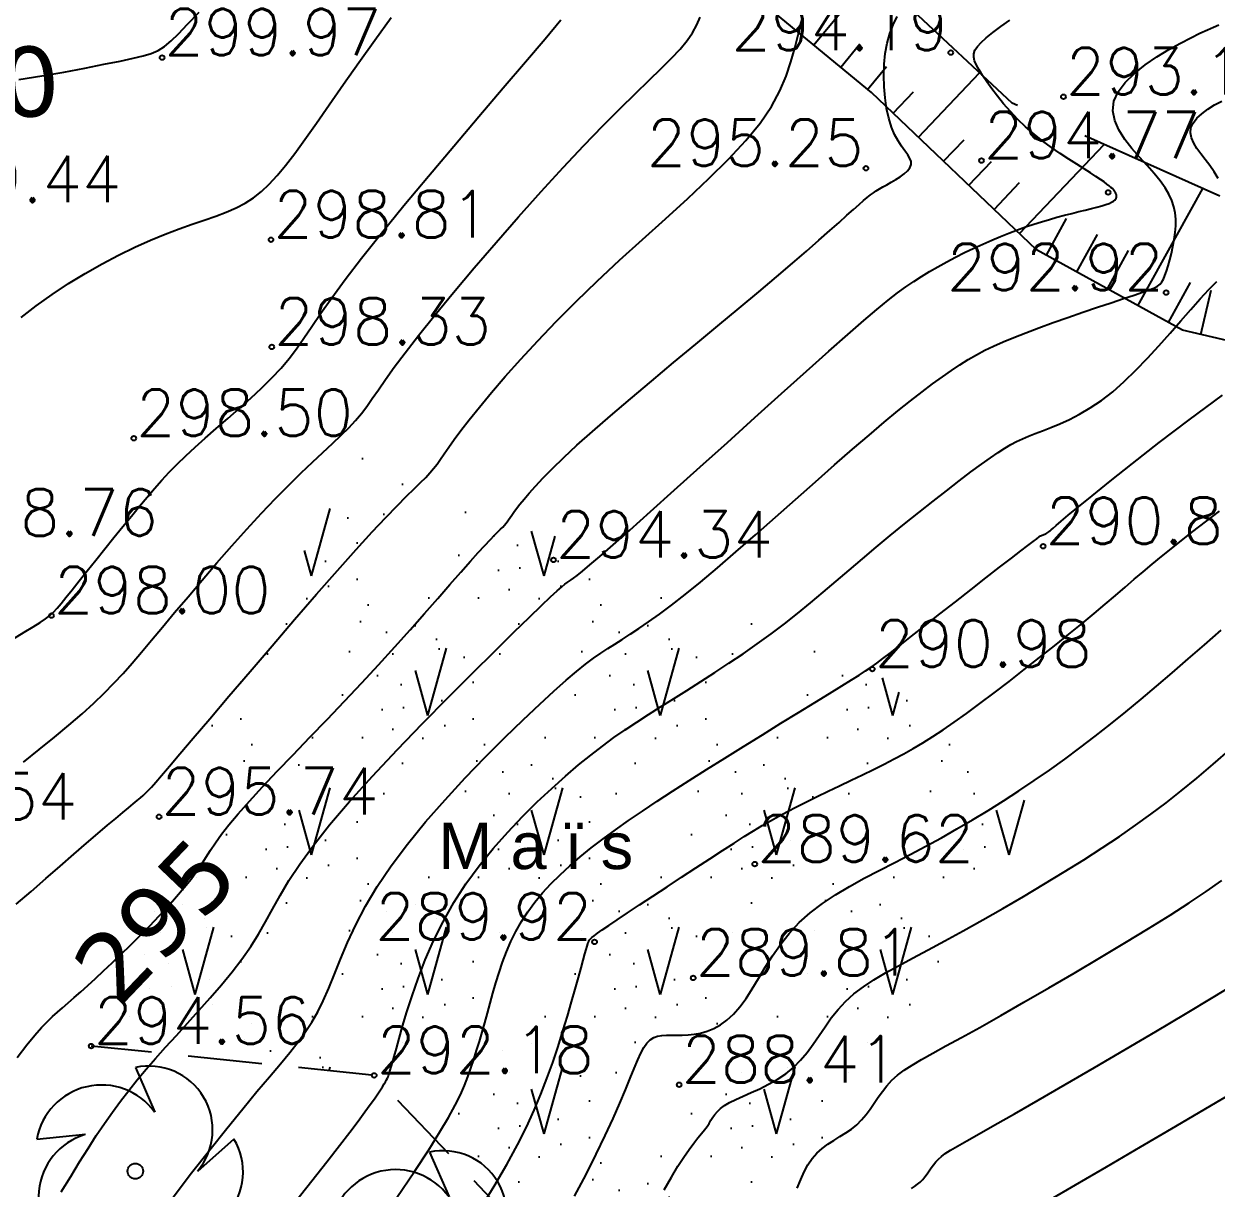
# Model space of a CAD drawing. Extents: x 524954 to 526204, y 9523489 to 9524010.
# Drawn here: x 526011.32 to 526036.96, y 9523771.84 to 9523796.88 of the extents above; entities that cross this region are included whole.
import ezdxf
from ezdxf.enums import TextEntityAlignment as Align

# ---------------------------------------------------------------- set-up
doc = ezdxf.new("R2010")
doc.units = 0
doc.header["$PDMODE"] = 33
doc.header["$PDSIZE"] = 0.1
doc.linetypes.add('CACHE2', pattern=[4.7625, 3.175, -1.5875])
for name, color, linetype in [('Bas_Talus', 40, 'CACHE2'), ('Cloture', 7, 'Continuous'), ('CN_01_00', 3, 'Continuous'), ('CN_02_00', 4, 'Continuous'), ('CN_05_00', 6, 'Continuous'), ('CN_10_00', 1, 'Continuous'), ('Cotation Courbes de niveau', 7, 'Continuous'), ('Haut_Talus', 30, 'Continuous'), ('Talus', 2, 'Continuous'), ('TopoAlt', 3, 'Continuous'), ('TOPOJIS', 7, 'Continuous'), ('Toponomie', 7, 'CACHE2'), ('Végétation_Plantation', 70, 'Continuous')]:
    doc.layers.add(name, color=color, linetype=linetype)
doc.styles.add('Simplex 1.0', font='Simplex.shx', dxfattribs={"width": 0.99, "height": 1})
doc.styles.get("Standard").update_dxf_attribs({"font": 'arial.ttf'})
doc.styles.add('Verdana 1.0', font='verdana.ttf', dxfattribs={"width": 0.99, "height": 1})
pattern_1 = [(74.475889, (0, 0), (-2.5000000005, 9.0000000033), [1.5, -7.84077085]), (74.475889, (2.5, 3), (-2.5000000005, 9.0000000033), [1.5, -7.84077085]), (74.475889, (5, 6), (-2.5000000005, 9.0000000033), [1.5, -7.84077085]), (105.524111, (0, 0), (-5.000000002, 3e-10), [1, -8.34077085]), (105.524111, (2.5, 3), (-5.000000002, 3e-10), [1, -8.34077085]), (105.524111, (5, 6), (-5.000000002, 3e-10), [1, -8.34077085]), (0, (0.302, 0.3226), (2.5, 3), [0, -5]), (0, (0.9787, 0.7146), (2.5, 3), [0, -5]), (0, (0.781, 1.2536), (2.5, 3), [0, -5]), (0, (1.5514, 1.327), (2.5, 3), [0, -5]), (0, (1.0932, 2.5275), (2.5, 3), [0, -5]), (0, (0.2456, 1.4363), (2.5, 3), [0, -5]), (0, (0.1874, 1.6456), (2.5, 3), [0, -5]), (0, (0.021, 2.5275), (2.5, 3), [0, -5]), (0, (-0.5205, 0.1756), (2.5, 3), [0, -5]), (0, (-0.5725, 0.6656), (2.5, 3), [0, -5]), (0, (-0.9786, 0.1266), (2.5, 3), [0, -5]), (0, (-1.0827, 0.8616), (2.5, 3), [0, -5]), (0, (-0.7495, 1.327), (2.5, 3), [0, -5]), (0, (-0.885, 1.7925), (2.5, 3), [0, -5]), (0, (-1.2805, 2.3805), (2.5, 3), [0, -5]), (0, (-0.2706, 1.939), (2.5, 3), [0, -5]), (0, (-1.6866, 1.376), (2.5, 3), [0, -5]), (0, (-1.8323, 0.445), (2.5, 3), [0, -5]), (0, (-0.749, -0.2898), (2.5, 3), [0, -5]), (0, (-0.104, -0.4858), (2.5, 3), [0, -5]), (0, (-0.5413, -1.0247), (2.5, 3), [0, -5]), (0, (1.0516, -0.9757), (2.5, 3), [0, -5]), (0, (0.3644, -0.2163), (2.5, 3), [0, -5]), (0, (0.9787, -0.0693), (2.5, 3), [0, -5])]

# ---------------------------------------------------------------- blocks, each defined once
blk = doc.blocks.new('TCPOINT M')
at = {"color": 0}
blk.add_point((0, 0), dxfattribs=at)
at = {"layer": 'TopoAlt', "style": 'Simplex 1.0', "width": 0.99}
blk.add_attdef('ALT', (0.15, 0.15), '', height=1, dxfattribs=at)
blk = doc.blocks.new('v008')
at = {"color": 0}
for p, q in [((0, 2.2275), (0.422213, 1.268663)), ((-2.119163, 0.6885), (-1.075275, 0.7938)), ((2.11815, 0.6885), (1.3365, -0.010125)), ((-1.309163, -1.801237), (-1.087425, -0.776588)), ((1.309163, -1.801237), (0.402975, -1.273725))]:
    blk.add_line(p, q, dxfattribs=at)
blk.add_circle((0, 0), 0.166707, dxfattribs=at)
for centre, radius, start, end in [((0.291208, 0.888028), 1.371169, 319.655987, 102.271527), ((-0.728657, 0.440079), 1.412109, 36.068247, 169.859267), ((-0.681942, -0.553145), 1.397421, 106.613265, 243.314249), ((0.955834, -0.021464), 1.362186, 246.505076, 31.422438), ((0.339303, -0.763127), 1.420953, 180.89034, 313.037174)]:
    blk.add_arc(centre, radius, start, end, dxfattribs=at)

msp = doc.modelspace()

# ---------------------------------------------------------------- hatches: boundary and pattern name
at = {"layer": 'Cloture'}
h = msp.add_hatch(dxfattribs=at)
h.set_pattern_fill('BROUSS', color=256, style=0)
h.set_pattern_definition(pattern_1)
h.paths.add_polyline_path([(526012.692, 9523774.821), (526015.37, 9523774.821), (526015.37, 9523775.571), (526012.692, 9523775.571)], flags=9)
at = {"layer": 'Végétation_Plantation'}
h = msp.add_hatch(dxfattribs=at)
h.set_pattern_fill('BROUSS', color=256, style=0)
h.set_pattern_definition(pattern_1)
h.paths.add_polyline_path([(526025.333, 9523773.99), (526027.823, 9523773.99), (526027.823, 9523774.74), (526025.333, 9523774.74)], flags=24)
h.paths.add_polyline_path([(526025.637, 9523776.286), (526028.126, 9523776.286), (526028.126, 9523777.036), (526025.637, 9523777.036)], flags=24)
h.paths.add_polyline_path([(526023.514, 9523777.062), (526026.216, 9523777.062), (526026.216, 9523777.812), (526023.514, 9523777.812)], flags=24)
h.paths.add_polyline_path([(526026.959, 9523778.734), (526029.66, 9523778.734), (526029.66, 9523779.484), (526026.959, 9523779.484)], flags=24)
h.paths.add_polyline_path([(526022.631, 9523785.275), (526025.356, 9523785.275), (526025.356, 9523786.025), (526022.631, 9523786.025)], flags=24)
h.paths.add_polyline_path([(526025.368, 9523767.392), (526033.129, 9523779.931), (526029.562, 9523783.002), (526018.493, 9523787.642), (526014.223, 9523779.826), (526012.767, 9523774.896), (526018.852, 9523774.267)])
h.paths.add_polyline_path([(526018.624, 9523781.188), (526025.425, 9523781.188), (526025.425, 9523778.904), (526018.624, 9523778.904)], flags=24)

# ---------------------------------------------------------------- linework, layer by layer
at = {"layer": 'Bas_Talus', "flags": 128}
msp.add_lwpolyline([(526058.834, 9523750.859), (526054.874, 9523761.678), (526052.719, 9523767.792), (526050.448, 9523772.385), (526051.028, 9523778.338), (526050.271, 9523783.977), (526048.171, 9523789.181), (526042.349, 9523792.03), (526038.681, 9523792.437), (526032.568, 9523795.169), (526027.379, 9523800.009), (526021.266, 9523805.765), (526019.627, 9523807.764), (526012.873, 9523815.903)], dxfattribs=at)
at = {"layer": 'CN_01_00', "flags": 128}
for points, elevation in [([(526011.26, 9523790.559), (526011.584, 9523790.812), (526011.925, 9523791.056), (526012.278, 9523791.289), (526012.637, 9523791.509), (526012.997, 9523791.715), (526013.354, 9523791.904), (526013.703, 9523792.075), (526014.038, 9523792.225), (526014.354, 9523792.355), (526014.653, 9523792.467), (526014.933, 9523792.566), (526015.196, 9523792.656), (526015.442, 9523792.743), (526015.67, 9523792.829), (526015.882, 9523792.921), (526016.077, 9523793.022), (526016.257, 9523793.137), (526016.428, 9523793.27), (526016.595, 9523793.428), (526016.766, 9523793.613), (526016.946, 9523793.832), (526017.142, 9523794.09), (526017.359, 9523794.39), (526017.606, 9523794.738), (526017.885, 9523795.137), (526018.192, 9523795.575), (526018.521, 9523796.042), (526018.864, 9523796.524), (526019.216, 9523797.01)], 299), ([(526011.311, 9523781.002), (526011.647, 9523781.27), (526011.973, 9523781.536), (526012.283, 9523781.795), (526012.567, 9523782.04), (526012.819, 9523782.269), (526013.044, 9523782.486), (526013.252, 9523782.697), (526013.449, 9523782.91), (526013.643, 9523783.13), (526013.844, 9523783.365), (526014.058, 9523783.621), (526014.295, 9523783.904), (526014.559, 9523784.219), (526014.847, 9523784.559), (526015.152, 9523784.916), (526015.469, 9523785.283), (526015.792, 9523785.65), (526016.113, 9523786.01), (526016.428, 9523786.353), (526016.73, 9523786.672), (526017.014, 9523786.96), (526017.278, 9523787.219), (526017.523, 9523787.451), (526017.748, 9523787.662), (526017.953, 9523787.853), (526018.139, 9523788.028), (526018.304, 9523788.192), (526018.449, 9523788.347), (526018.575, 9523788.497), (526018.692, 9523788.651), (526018.81, 9523788.819), (526018.94, 9523789.009), (526019.094, 9523789.23), (526019.281, 9523789.492), (526019.514, 9523789.805), (526019.801, 9523790.176), (526020.152, 9523790.612), (526020.556, 9523791.101), (526021, 9523791.626), (526021.471, 9523792.173), (526021.956, 9523792.726), (526022.441, 9523793.269), (526022.913, 9523793.786), (526023.359, 9523794.261), (526023.768, 9523794.683), (526024.139, 9523795.053), (526024.471, 9523795.378), (526024.766, 9523795.662), (526025.023, 9523795.913), (526025.244, 9523796.134), (526025.429, 9523796.333), (526025.578, 9523796.515), (526025.694, 9523796.685), (526025.785, 9523796.851), (526025.863, 9523797.019)], 297), ([(526014.524, 9523771.645), (526014.925, 9523772.171), (526015.313, 9523772.667), (526015.681, 9523773.127), (526016.022, 9523773.545), (526016.329, 9523773.917), (526016.599, 9523774.237), (526016.833, 9523774.515), (526017.036, 9523774.761), (526017.214, 9523774.985), (526017.369, 9523775.198), (526017.509, 9523775.41), (526017.636, 9523775.631), (526017.755, 9523775.872), (526017.872, 9523776.142), (526017.994, 9523776.441), (526018.127, 9523776.768), (526018.278, 9523777.121), (526018.456, 9523777.5), (526018.666, 9523777.903), (526018.917, 9523778.328), (526019.215, 9523778.775), (526019.564, 9523779.24), (526019.955, 9523779.716), (526020.373, 9523780.193), (526020.805, 9523780.661), (526021.239, 9523781.11), (526021.66, 9523781.531), (526022.055, 9523781.914), (526022.41, 9523782.249), (526022.716, 9523782.53), (526022.978, 9523782.762), (526023.201, 9523782.951), (526023.395, 9523783.107), (526023.567, 9523783.236), (526023.724, 9523783.346), (526023.874, 9523783.445), (526024.025, 9523783.541), (526024.184, 9523783.641), (526024.356, 9523783.751), (526024.544, 9523783.874), (526024.752, 9523784.017), (526024.984, 9523784.183), (526025.245, 9523784.379), (526025.537, 9523784.607), (526025.866, 9523784.874), (526026.232, 9523785.182), (526026.628, 9523785.523), (526027.047, 9523785.887), (526027.477, 9523786.266), (526027.91, 9523786.65), (526028.338, 9523787.028), (526028.75, 9523787.391), (526029.137, 9523787.729), (526029.493, 9523788.035), (526029.817, 9523788.309), (526030.113, 9523788.553), (526030.383, 9523788.771), (526030.631, 9523788.965), (526030.858, 9523789.137), (526031.068, 9523789.289), (526031.263, 9523789.425), (526031.446, 9523789.547), (526031.623, 9523789.658), (526031.799, 9523789.76), (526031.98, 9523789.856), (526032.171, 9523789.948), (526032.377, 9523790.041), (526032.605, 9523790.135), (526032.86, 9523790.234), (526033.144, 9523790.34), (526033.451, 9523790.451), (526033.769, 9523790.563), (526034.09, 9523790.674), (526034.403, 9523790.781), (526034.697, 9523790.88), (526034.963, 9523790.969), (526035.191, 9523791.045), (526035.373, 9523791.105), (526035.513, 9523791.154), (526035.619, 9523791.195), (526035.695, 9523791.235), (526035.75, 9523791.277), (526035.79, 9523791.325), (526035.822, 9523791.386), (526035.851, 9523791.463), (526035.885, 9523791.56), (526035.921, 9523791.674), (526035.958, 9523791.802), (526035.994, 9523791.941), (526036.027, 9523792.087), (526036.055, 9523792.237), (526036.075, 9523792.387), (526036.087, 9523792.533), (526036.087, 9523792.673), (526036.074, 9523792.809), (526036.046, 9523792.942), (526036.001, 9523793.075), (526035.939, 9523793.211), (526035.856, 9523793.352), (526035.751, 9523793.501), (526035.623, 9523793.659), (526035.472, 9523793.828), (526035.308, 9523794.008), (526035.144, 9523794.196), (526034.992, 9523794.392), (526034.864, 9523794.593), (526034.774, 9523794.798), (526034.733, 9523795.004), (526034.755, 9523795.211), (526034.847, 9523795.416), (526034.999, 9523795.617), (526035.199, 9523795.811), (526035.431, 9523795.995), (526035.683, 9523796.167), (526035.94, 9523796.323), (526036.188, 9523796.461), (526036.414, 9523796.578), (526036.606, 9523796.673), (526036.767, 9523796.747), (526036.902, 9523796.806), (526037.015, 9523796.852)], 293), ([(526019.337, 9523771.64), (526019.716, 9523772.201), (526020.022, 9523772.665), (526020.263, 9523773.049), (526020.451, 9523773.364), (526020.595, 9523773.626), (526020.705, 9523773.849), (526020.79, 9523774.046), (526020.862, 9523774.232), (526020.929, 9523774.418), (526020.992, 9523774.607), (526021.053, 9523774.799), (526021.112, 9523774.995), (526021.169, 9523775.194), (526021.227, 9523775.397), (526021.284, 9523775.605), (526021.343, 9523775.817), (526021.403, 9523776.034), (526021.467, 9523776.254), (526021.536, 9523776.477), (526021.611, 9523776.7), (526021.695, 9523776.923), (526021.79, 9523777.144), (526021.897, 9523777.362), (526022.017, 9523777.576), (526022.153, 9523777.784), (526022.304, 9523777.988), (526022.47, 9523778.188), (526022.651, 9523778.384), (526022.847, 9523778.578), (526023.057, 9523778.771), (526023.281, 9523778.963), (526023.519, 9523779.156), (526023.771, 9523779.349), (526024.037, 9523779.545), (526024.319, 9523779.745), (526024.617, 9523779.949), (526024.933, 9523780.16), (526025.267, 9523780.378), (526025.621, 9523780.604), (526025.995, 9523780.841), (526026.388, 9523781.088), (526026.792, 9523781.34), (526027.198, 9523781.591), (526027.596, 9523781.836), (526027.975, 9523782.07), (526028.326, 9523782.285), (526028.638, 9523782.477), (526028.903, 9523782.639), (526029.113, 9523782.769), (526029.28, 9523782.873), (526029.417, 9523782.962), (526029.538, 9523783.044), (526029.658, 9523783.131), (526029.791, 9523783.231), (526029.95, 9523783.355), (526030.151, 9523783.512), (526030.403, 9523783.709), (526030.696, 9523783.938), (526031.016, 9523784.188), (526031.351, 9523784.45), (526031.685, 9523784.711), (526032.006, 9523784.962), (526032.3, 9523785.19), (526032.552, 9523785.387), (526032.753, 9523785.543), (526032.906, 9523785.661), (526033.019, 9523785.747), (526033.097, 9523785.806), (526033.15, 9523785.844), (526033.182, 9523785.865), (526033.203, 9523785.877), (526033.218, 9523785.883), (526033.234, 9523785.889), (526033.251, 9523785.896), (526033.271, 9523785.904), (526033.291, 9523785.913), (526033.313, 9523785.924), (526033.336, 9523785.938), (526033.359, 9523785.953), (526033.383, 9523785.972), (526033.41, 9523785.995), (526033.45, 9523786.031), (526033.516, 9523786.089), (526033.62, 9523786.179), (526033.775, 9523786.309), (526033.994, 9523786.49), (526034.29, 9523786.73), (526034.674, 9523787.04), (526035.157, 9523787.424), (526035.728, 9523787.871), (526036.377, 9523788.364), (526037.091, 9523788.888)], 291), ([(526023.16, 9523771.669), (526023.406, 9523772.135), (526023.626, 9523772.571), (526023.82, 9523772.972), (526023.988, 9523773.338), (526024.133, 9523773.666), (526024.255, 9523773.954), (526024.357, 9523774.203), (526024.444, 9523774.417), (526024.52, 9523774.598), (526024.587, 9523774.747), (526024.652, 9523774.868), (526024.716, 9523774.962), (526024.785, 9523775.032), (526024.861, 9523775.08), (526024.945, 9523775.11), (526025.037, 9523775.127), (526025.136, 9523775.133), (526025.242, 9523775.133), (526025.355, 9523775.13), (526025.475, 9523775.13), (526025.601, 9523775.135), (526025.733, 9523775.15), (526025.87, 9523775.176), (526026.01, 9523775.218), (526026.152, 9523775.276), (526026.295, 9523775.355), (526026.437, 9523775.456), (526026.578, 9523775.583), (526026.715, 9523775.737), (526026.848, 9523775.919), (526026.981, 9523776.126), (526027.117, 9523776.352), (526027.261, 9523776.59), (526027.415, 9523776.835), (526027.586, 9523777.08), (526027.775, 9523777.32), (526027.988, 9523777.55), (526028.227, 9523777.763), (526028.49, 9523777.963), (526028.773, 9523778.151), (526029.073, 9523778.33), (526029.387, 9523778.503), (526029.712, 9523778.674), (526030.043, 9523778.844), (526030.378, 9523779.017), (526030.713, 9523779.194), (526031.048, 9523779.377), (526031.383, 9523779.566), (526031.718, 9523779.761), (526032.052, 9523779.962), (526032.384, 9523780.169), (526032.716, 9523780.383), (526033.046, 9523780.604), (526033.374, 9523780.832), (526033.701, 9523781.067), (526034.028, 9523781.309), (526034.355, 9523781.559), (526034.682, 9523781.816), (526035.011, 9523782.081), (526035.341, 9523782.354), (526035.674, 9523782.635), (526036.011, 9523782.924), (526036.352, 9523783.221), (526036.702, 9523783.526), (526037.061, 9523783.839)], 289), ([(526027.943, 9523771.841), (526028.022, 9523772.025), (526028.098, 9523772.194), (526028.177, 9523772.346), (526028.266, 9523772.48), (526028.368, 9523772.596), (526028.483, 9523772.697), (526028.606, 9523772.787), (526028.735, 9523772.869), (526028.865, 9523772.949), (526028.993, 9523773.028), (526029.116, 9523773.113), (526029.23, 9523773.205), (526029.333, 9523773.309), (526029.427, 9523773.423), (526029.515, 9523773.543), (526029.601, 9523773.668), (526029.687, 9523773.795), (526029.778, 9523773.921), (526029.875, 9523774.044), (526029.984, 9523774.161), (526030.107, 9523774.27), (526030.249, 9523774.377), (526030.419, 9523774.487), (526030.62, 9523774.606), (526030.86, 9523774.741), (526031.144, 9523774.898), (526031.48, 9523775.082), (526031.872, 9523775.299), (526032.324, 9523775.554), (526032.823, 9523775.839), (526033.355, 9523776.146), (526033.904, 9523776.467), (526034.455, 9523776.793), (526034.992, 9523777.115), (526035.501, 9523777.425), (526035.965, 9523777.713), (526036.375, 9523777.975), (526036.74, 9523778.218), (526037.077, 9523778.455)], 287)]:
    msp.add_lwpolyline(points, dxfattribs=dict(at, elevation=elevation))
at = {"layer": 'CN_02_00', "flags": 128}
for points, elevation in [([(526011.08, 9523783.646), (526011.326, 9523783.795), (526011.519, 9523783.913), (526011.669, 9523784.007), (526011.784, 9523784.084), (526011.876, 9523784.155), (526011.956, 9523784.227), (526012.033, 9523784.31), (526012.118, 9523784.411), (526012.222, 9523784.541), (526012.352, 9523784.704), (526012.507, 9523784.897), (526012.679, 9523785.113), (526012.865, 9523785.345), (526013.059, 9523785.585), (526013.254, 9523785.828), (526013.447, 9523786.067), (526013.631, 9523786.293), (526013.804, 9523786.503), (526013.967, 9523786.699), (526014.125, 9523786.883), (526014.282, 9523787.061), (526014.444, 9523787.235), (526014.614, 9523787.409), (526014.797, 9523787.587), (526014.998, 9523787.773), (526015.218, 9523787.97), (526015.454, 9523788.176), (526015.7, 9523788.389), (526015.948, 9523788.606), (526016.194, 9523788.825), (526016.43, 9523789.045), (526016.65, 9523789.261), (526016.848, 9523789.473), (526017.022, 9523789.68), (526017.181, 9523789.89), (526017.339, 9523790.115), (526017.509, 9523790.365), (526017.704, 9523790.652), (526017.938, 9523790.985), (526018.225, 9523791.377), (526018.578, 9523791.838), (526019.005, 9523792.374), (526019.491, 9523792.968), (526020.016, 9523793.599), (526020.56, 9523794.246), (526021.103, 9523794.886), (526021.625, 9523795.498), (526022.105, 9523796.062), (526022.524, 9523796.554), (526022.867, 9523796.96)], 298), ([(526011.153, 9523777.945), (526011.473, 9523778.222), (526011.791, 9523778.498), (526012.1, 9523778.767), (526012.393, 9523779.021), (526012.665, 9523779.256), (526012.908, 9523779.465), (526013.117, 9523779.643), (526013.293, 9523779.792), (526013.442, 9523779.916), (526013.565, 9523780.019), (526013.667, 9523780.103), (526013.752, 9523780.173), (526013.822, 9523780.232), (526013.881, 9523780.283), (526013.935, 9523780.332), (526013.991, 9523780.388), (526014.061, 9523780.463), (526014.153, 9523780.568), (526014.279, 9523780.715), (526014.449, 9523780.914), (526014.672, 9523781.177), (526014.958, 9523781.515), (526015.314, 9523781.934), (526015.727, 9523782.419), (526016.18, 9523782.95), (526016.656, 9523783.505), (526017.139, 9523784.066), (526017.613, 9523784.61), (526018.059, 9523785.119), (526018.462, 9523785.57), (526018.809, 9523785.95), (526019.101, 9523786.261), (526019.346, 9523786.514), (526019.547, 9523786.717), (526019.713, 9523786.88), (526019.848, 9523787.012), (526019.958, 9523787.123), (526020.049, 9523787.22), (526020.128, 9523787.314), (526020.201, 9523787.41), (526020.275, 9523787.515), (526020.356, 9523787.633), (526020.452, 9523787.772), (526020.569, 9523787.935), (526020.714, 9523788.13), (526020.893, 9523788.362), (526021.113, 9523788.635), (526021.373, 9523788.946), (526021.669, 9523789.29), (526022.002, 9523789.663), (526022.368, 9523790.059), (526022.766, 9523790.475), (526023.193, 9523790.905), (526023.648, 9523791.345), (526024.126, 9523791.791), (526024.618, 9523792.237), (526025.111, 9523792.681), (526025.592, 9523793.12), (526026.049, 9523793.549), (526026.47, 9523793.965), (526026.842, 9523794.364), (526027.152, 9523794.742), (526027.394, 9523795.098), (526027.575, 9523795.433), (526027.71, 9523795.752), (526027.812, 9523796.057), (526027.894, 9523796.352), (526027.97, 9523796.642), (526028.053, 9523796.929)], 296), ([(526012.121, 9523771.764), (526012.324, 9523772.094), (526012.515, 9523772.404), (526012.698, 9523772.695), (526012.875, 9523772.97), (526013.048, 9523773.228), (526013.22, 9523773.474), (526013.394, 9523773.71), (526013.571, 9523773.94), (526013.755, 9523774.168), (526013.947, 9523774.398), (526014.149, 9523774.632), (526014.365, 9523774.874), (526014.596, 9523775.127), (526014.836, 9523775.39), (526015.082, 9523775.66), (526015.326, 9523775.935), (526015.566, 9523776.212), (526015.793, 9523776.489), (526016.005, 9523776.764), (526016.194, 9523777.034), (526016.359, 9523777.299), (526016.51, 9523777.566), (526016.662, 9523777.841), (526016.826, 9523778.135), (526017.018, 9523778.455), (526017.251, 9523778.809), (526017.537, 9523779.205), (526017.892, 9523779.653), (526018.322, 9523780.155), (526018.813, 9523780.698), (526019.343, 9523781.264), (526019.892, 9523781.834), (526020.439, 9523782.391), (526020.962, 9523782.915), (526021.442, 9523783.39), (526021.856, 9523783.796), (526022.189, 9523784.121), (526022.448, 9523784.37), (526022.642, 9523784.554), (526022.784, 9523784.685), (526022.883, 9523784.773), (526022.952, 9523784.83), (526023.001, 9523784.866), (526023.041, 9523784.891), (526023.083, 9523784.918), (526023.138, 9523784.957), (526023.216, 9523785.016), (526023.33, 9523785.107), (526023.489, 9523785.24), (526023.704, 9523785.425), (526023.987, 9523785.672), (526024.347, 9523785.991), (526024.791, 9523786.388), (526025.303, 9523786.847), (526025.862, 9523787.35), (526026.447, 9523787.877), (526027.037, 9523788.409), (526027.611, 9523788.926), (526028.149, 9523789.408), (526028.63, 9523789.837), (526029.037, 9523790.198), (526029.378, 9523790.494), (526029.661, 9523790.736), (526029.9, 9523790.932), (526030.104, 9523791.092), (526030.284, 9523791.224), (526030.452, 9523791.339), (526030.618, 9523791.445), (526030.792, 9523791.549), (526030.973, 9523791.653), (526031.161, 9523791.756), (526031.352, 9523791.857), (526031.547, 9523791.956), (526031.742, 9523792.05), (526031.937, 9523792.141), (526032.129, 9523792.226), (526032.317, 9523792.305), (526032.501, 9523792.378), (526032.682, 9523792.446), (526032.859, 9523792.509), (526033.032, 9523792.568), (526033.202, 9523792.622), (526033.369, 9523792.672), (526033.533, 9523792.718), (526033.694, 9523792.761), (526033.851, 9523792.801), (526034, 9523792.838), (526034.142, 9523792.872), (526034.272, 9523792.905), (526034.391, 9523792.935), (526034.495, 9523792.963), (526034.583, 9523792.99), (526034.653, 9523793.015), (526034.707, 9523793.039), (526034.747, 9523793.062), (526034.776, 9523793.084), (526034.794, 9523793.105), (526034.805, 9523793.125), (526034.81, 9523793.144), (526034.812, 9523793.162), (526034.812, 9523793.179), (526034.81, 9523793.196), (526034.806, 9523793.213), (526034.8, 9523793.23), (526034.792, 9523793.247), (526034.78, 9523793.266), (526034.765, 9523793.286), (526034.746, 9523793.308), (526034.724, 9523793.332), (526034.694, 9523793.36), (526034.657, 9523793.392), (526034.608, 9523793.431), (526034.545, 9523793.477), (526034.467, 9523793.531), (526034.371, 9523793.595), (526034.254, 9523793.67), (526034.116, 9523793.757), (526033.958, 9523793.856), (526033.787, 9523793.967), (526033.605, 9523794.087), (526033.417, 9523794.217), (526033.227, 9523794.356), (526033.04, 9523794.504), (526032.859, 9523794.659), (526032.689, 9523794.822), (526032.53, 9523794.988), (526032.384, 9523795.154), (526032.251, 9523795.318), (526032.131, 9523795.477), (526032.026, 9523795.626), (526031.935, 9523795.763), (526031.86, 9523795.884), (526031.802, 9523795.988), (526031.762, 9523796.078), (526031.742, 9523796.158), (526031.744, 9523796.234), (526031.77, 9523796.308), (526031.822, 9523796.387), (526031.902, 9523796.474), (526032.013, 9523796.574), (526032.154, 9523796.69), (526032.323, 9523796.819), (526032.516, 9523796.958)], 294), ([(526036.998, 9523793.548), (526036.911, 9523793.691), (526036.817, 9523793.827), (526036.72, 9523793.956), (526036.627, 9523794.08), (526036.543, 9523794.198), (526036.474, 9523794.311), (526036.426, 9523794.422), (526036.404, 9523794.53), (526036.415, 9523794.636), (526036.462, 9523794.741), (526036.542, 9523794.844), (526036.649, 9523794.944), (526036.778, 9523795.04), (526036.923, 9523795.131), (526037.078, 9523795.215)], 292), ([(526017.129, 9523771.517), (526017.509, 9523771.997), (526017.832, 9523772.409), (526018.102, 9523772.757), (526018.325, 9523773.046), (526018.506, 9523773.285), (526018.65, 9523773.479), (526018.765, 9523773.637), (526018.855, 9523773.763), (526018.926, 9523773.866), (526018.984, 9523773.952), (526019.03, 9523774.023), (526019.067, 9523774.081), (526019.096, 9523774.129), (526019.118, 9523774.169), (526019.135, 9523774.203), (526019.148, 9523774.233), (526019.159, 9523774.262), (526019.169, 9523774.291), (526019.181, 9523774.327), (526019.196, 9523774.377), (526019.216, 9523774.447), (526019.243, 9523774.543), (526019.28, 9523774.673), (526019.327, 9523774.841), (526019.387, 9523775.056), (526019.462, 9523775.321), (526019.554, 9523775.631), (526019.664, 9523775.977), (526019.795, 9523776.352), (526019.949, 9523776.748), (526020.126, 9523777.157), (526020.33, 9523777.571), (526020.562, 9523777.982), (526020.822, 9523778.383), (526021.106, 9523778.771), (526021.408, 9523779.143), (526021.721, 9523779.498), (526022.04, 9523779.834), (526022.357, 9523780.148), (526022.668, 9523780.438), (526022.964, 9523780.703), (526023.244, 9523780.94), (526023.507, 9523781.153), (526023.76, 9523781.348), (526024.006, 9523781.528), (526024.25, 9523781.698), (526024.496, 9523781.862), (526024.747, 9523782.025), (526025.01, 9523782.191), (526025.286, 9523782.365), (526025.574, 9523782.545), (526025.871, 9523782.733), (526026.174, 9523782.927), (526026.48, 9523783.127), (526026.785, 9523783.332), (526027.088, 9523783.542), (526027.384, 9523783.757), (526027.672, 9523783.975), (526027.954, 9523784.198), (526028.232, 9523784.425), (526028.507, 9523784.655), (526028.784, 9523784.89), (526029.064, 9523785.129), (526029.35, 9523785.373), (526029.644, 9523785.62), (526029.948, 9523785.872), (526030.256, 9523786.123), (526030.565, 9523786.371), (526030.867, 9523786.61), (526031.158, 9523786.838), (526031.432, 9523787.049), (526031.684, 9523787.24), (526031.908, 9523787.406), (526032.1, 9523787.545), (526032.265, 9523787.66), (526032.41, 9523787.754), (526032.542, 9523787.832), (526032.666, 9523787.898), (526032.79, 9523787.956), (526032.919, 9523788.011), (526033.062, 9523788.066), (526033.222, 9523788.126), (526033.4, 9523788.195), (526033.593, 9523788.274), (526033.801, 9523788.369), (526034.02, 9523788.482), (526034.249, 9523788.617), (526034.487, 9523788.777), (526034.731, 9523788.965), (526034.98, 9523789.184), (526035.231, 9523789.426), (526035.48, 9523789.686), (526035.726, 9523789.954), (526035.965, 9523790.223), (526036.195, 9523790.487), (526036.412, 9523790.736), (526036.615, 9523790.963), (526036.8, 9523791.162), (526036.97, 9523791.335)], 292), ([(526025.087, 9523771.804), (526025.242, 9523772.081), (526025.383, 9523772.315), (526025.51, 9523772.511), (526025.623, 9523772.674), (526025.724, 9523772.809), (526025.812, 9523772.92), (526025.888, 9523773.013), (526025.953, 9523773.093), (526026.008, 9523773.165), (526026.053, 9523773.234), (526026.093, 9523773.3), (526026.133, 9523773.365), (526026.177, 9523773.428), (526026.23, 9523773.491), (526026.296, 9523773.554), (526026.382, 9523773.617), (526026.49, 9523773.682), (526026.625, 9523773.749), (526026.782, 9523773.819), (526026.956, 9523773.896), (526027.14, 9523773.98), (526027.329, 9523774.075), (526027.517, 9523774.181), (526027.699, 9523774.302), (526027.868, 9523774.439), (526028.021, 9523774.593), (526028.16, 9523774.761), (526028.291, 9523774.94), (526028.418, 9523775.125), (526028.546, 9523775.313), (526028.68, 9523775.5), (526028.825, 9523775.682), (526028.986, 9523775.855), (526029.167, 9523776.017), (526029.37, 9523776.17), (526029.596, 9523776.319), (526029.847, 9523776.468), (526030.123, 9523776.622), (526030.428, 9523776.786), (526030.761, 9523776.963), (526031.125, 9523777.158), (526031.518, 9523777.374), (526031.936, 9523777.608), (526032.369, 9523777.856), (526032.811, 9523778.114), (526033.253, 9523778.377), (526033.688, 9523778.642), (526034.108, 9523778.904), (526034.505, 9523779.158), (526034.874, 9523779.403), (526035.221, 9523779.643), (526035.552, 9523779.882), (526035.878, 9523780.128), (526036.205, 9523780.385), (526036.541, 9523780.66), (526036.895, 9523780.959), (526037.275, 9523781.286)], 288), ([(526030.402, 9523771.831), (526030.469, 9523771.878), (526030.533, 9523771.924), (526030.592, 9523771.972), (526030.645, 9523772.026), (526030.694, 9523772.085), (526030.739, 9523772.147), (526030.784, 9523772.212), (526030.828, 9523772.277), (526030.875, 9523772.342), (526030.926, 9523772.406), (526030.982, 9523772.466), (526031.047, 9523772.523), (526031.129, 9523772.584), (526031.241, 9523772.655), (526031.393, 9523772.745), (526031.596, 9523772.86), (526031.861, 9523773.01), (526032.198, 9523773.201), (526032.619, 9523773.44), (526033.129, 9523773.733), (526033.71, 9523774.07), (526034.341, 9523774.436), (526034.997, 9523774.82), (526035.657, 9523775.209), (526036.296, 9523775.588), (526036.893, 9523775.945), (526037.425, 9523776.267)], 286)]:
    msp.add_lwpolyline(points, dxfattribs=dict(at, elevation=elevation))
at = {"layer": 'CN_05_00', "flags": 128}
for points, elevation in [([(526011.171, 9523774.654), (526011.381, 9523774.92), (526011.554, 9523775.129), (526011.699, 9523775.293), (526011.822, 9523775.423), (526011.933, 9523775.53), (526012.039, 9523775.626), (526012.149, 9523775.721), (526012.269, 9523775.824), (526012.4, 9523775.939), (526012.542, 9523776.065), (526012.695, 9523776.202), (526012.859, 9523776.35), (526013.032, 9523776.511), (526013.216, 9523776.684), (526013.408, 9523776.869), (526013.61, 9523777.066), (526013.816, 9523777.272), (526014.023, 9523777.483), (526014.226, 9523777.696), (526014.42, 9523777.906), (526014.602, 9523778.11), (526014.767, 9523778.303), (526014.911, 9523778.483), (526015.031, 9523778.648), (526015.135, 9523778.801), (526015.231, 9523778.951), (526015.329, 9523779.105), (526015.438, 9523779.269), (526015.568, 9523779.45), (526015.727, 9523779.655), (526015.925, 9523779.892), (526016.167, 9523780.165), (526016.451, 9523780.471), (526016.767, 9523780.805), (526017.109, 9523781.161), (526017.469, 9523781.535), (526017.84, 9523781.92), (526018.215, 9523782.312), (526018.586, 9523782.706), (526018.946, 9523783.096), (526019.292, 9523783.477), (526019.621, 9523783.845), (526019.931, 9523784.195), (526020.218, 9523784.522), (526020.48, 9523784.822), (526020.714, 9523785.089), (526020.918, 9523785.319), (526021.089, 9523785.509), (526021.23, 9523785.662), (526021.345, 9523785.784), (526021.437, 9523785.879), (526021.51, 9523785.952), (526021.568, 9523786.009), (526021.613, 9523786.055), (526021.65, 9523786.094), (526021.681, 9523786.131), (526021.71, 9523786.17), (526021.739, 9523786.211), (526021.772, 9523786.258), (526021.81, 9523786.313), (526021.856, 9523786.378), (526021.914, 9523786.456), (526021.985, 9523786.548), (526022.073, 9523786.657), (526022.183, 9523786.786), (526022.318, 9523786.937), (526022.484, 9523787.112), (526022.685, 9523787.315), (526022.926, 9523787.548), (526023.211, 9523787.813), (526023.546, 9523788.112), (526023.932, 9523788.448), (526024.359, 9523788.812), (526024.816, 9523789.196), (526025.29, 9523789.592), (526025.77, 9523789.99), (526026.243, 9523790.382), (526026.697, 9523790.759), (526027.121, 9523791.113), (526027.503, 9523791.437), (526027.845, 9523791.729), (526028.148, 9523791.991), (526028.415, 9523792.224), (526028.647, 9523792.429), (526028.847, 9523792.607), (526029.017, 9523792.759), (526029.16, 9523792.886), (526029.277, 9523792.991), (526029.373, 9523793.075), (526029.453, 9523793.143), (526029.523, 9523793.198), (526029.586, 9523793.245), (526029.648, 9523793.286), (526029.714, 9523793.326), (526029.788, 9523793.369), (526029.874, 9523793.416), (526029.969, 9523793.469), (526030.066, 9523793.526), (526030.159, 9523793.587), (526030.245, 9523793.65), (526030.317, 9523793.716), (526030.369, 9523793.781), (526030.396, 9523793.848), (526030.395, 9523793.913), (526030.369, 9523793.982), (526030.323, 9523794.057), (526030.262, 9523794.143), (526030.191, 9523794.242), (526030.116, 9523794.358), (526030.042, 9523794.495), (526029.974, 9523794.657), (526029.916, 9523794.846), (526029.87, 9523795.057), (526029.836, 9523795.284), (526029.815, 9523795.522), (526029.809, 9523795.765), (526029.817, 9523796.007), (526029.84, 9523796.241), (526029.88, 9523796.463), (526029.936, 9523796.668), (526030.008, 9523796.856), (526030.098, 9523797.031)], 295), ([(526033.366, 9523771.582), (526033.934, 9523771.913), (526034.598, 9523772.301), (526035.327, 9523772.727), (526036.091, 9523773.174), (526036.859, 9523773.624), (526037.601, 9523774.061)], 285)]:
    msp.add_lwpolyline(points, dxfattribs=dict(at, elevation=elevation))
at = {"layer": 'CN_10_00', "flags": 128}
for points, elevation in [([(526011.212, 9523795.676), (526011.701, 9523795.755), (526012.179, 9523795.84), (526012.63, 9523795.925), (526013.037, 9523796.006), (526013.386, 9523796.076), (526013.664, 9523796.134), (526013.882, 9523796.185), (526014.057, 9523796.239), (526014.205, 9523796.304), (526014.341, 9523796.391), (526014.481, 9523796.507), (526014.642, 9523796.663), (526014.839, 9523796.867), (526015.083, 9523797.124)], 300), ([(526021.106, 9523771.364), (526021.427, 9523771.884), (526021.699, 9523772.349), (526021.929, 9523772.77), (526022.123, 9523773.156), (526022.29, 9523773.516), (526022.435, 9523773.862), (526022.566, 9523774.202), (526022.689, 9523774.545), (526022.803, 9523774.886), (526022.91, 9523775.221), (526023.007, 9523775.542), (526023.095, 9523775.845), (526023.174, 9523776.122), (526023.241, 9523776.368), (526023.298, 9523776.578), (526023.344, 9523776.746), (526023.379, 9523776.877), (526023.407, 9523776.976), (526023.427, 9523777.047), (526023.442, 9523777.097), (526023.454, 9523777.131), (526023.464, 9523777.153), (526023.473, 9523777.17), (526023.484, 9523777.186), (526023.502, 9523777.205), (526023.532, 9523777.232), (526023.581, 9523777.27), (526023.654, 9523777.323), (526023.756, 9523777.394), (526023.894, 9523777.488), (526024.073, 9523777.609), (526024.296, 9523777.758), (526024.557, 9523777.931), (526024.844, 9523778.121), (526025.149, 9523778.322), (526025.461, 9523778.527), (526025.77, 9523778.73), (526026.068, 9523778.923), (526026.342, 9523779.102), (526026.588, 9523779.26), (526026.807, 9523779.399), (526027.007, 9523779.524), (526027.194, 9523779.637), (526027.374, 9523779.742), (526027.553, 9523779.842), (526027.738, 9523779.941), (526027.935, 9523780.043), (526028.149, 9523780.15), (526028.376, 9523780.261), (526028.614, 9523780.376), (526028.858, 9523780.494), (526029.105, 9523780.612), (526029.349, 9523780.73), (526029.588, 9523780.846), (526029.816, 9523780.961), (526030.032, 9523781.072), (526030.239, 9523781.182), (526030.443, 9523781.297), (526030.648, 9523781.418), (526030.86, 9523781.551), (526031.083, 9523781.698), (526031.323, 9523781.863), (526031.586, 9523782.05), (526031.874, 9523782.261), (526032.182, 9523782.491), (526032.503, 9523782.737), (526032.831, 9523782.991), (526033.159, 9523783.248), (526033.48, 9523783.503), (526033.788, 9523783.75), (526034.074, 9523783.984), (526034.335, 9523784.2), (526034.572, 9523784.4), (526034.792, 9523784.587), (526034.998, 9523784.763), (526035.195, 9523784.932), (526035.388, 9523785.096), (526035.582, 9523785.259), (526035.781, 9523785.423), (526035.99, 9523785.591), (526036.214, 9523785.768), (526036.458, 9523785.959), (526036.728, 9523786.168), (526037.029, 9523786.399)], 290)]:
    msp.add_lwpolyline(points, dxfattribs=dict(at, elevation=elevation))
at = {"layer": 'Haut_Talus', "flags": 128}
msp.add_lwpolyline([(526056.64, 9523747.182), (526054.163, 9523755.757), (526050.695, 9523763.26), (526049.126, 9523767.052), (526047.554, 9523770.789), (526047.554, 9523773.839), (526048.379, 9523778.374), (526048.214, 9523781.342), (526046.56, 9523787.218), (526043.663, 9523788.556), (526036.232, 9523790.287), (526033.094, 9523792.019), (526029.543, 9523795.399), (526023.921, 9523800.035), (526020.123, 9523804.075), (526013.855, 9523810.396), (526008.091, 9523814)], dxfattribs=at)
at = {"layer": 'Talus'}
for p, q in [((526028.304, 9523796.421), (526029.574, 9523797.962)), ((526028.882, 9523795.944), (526029.296, 9523796.446)), ((526029.461, 9523795.467), (526029.865, 9523795.957)), ((526030.552, 9523794.438), (526031.869, 9523795.821)), ((526030.009, 9523794.955), (526030.446, 9523795.415)), ((526031.096, 9523793.921), (526031.536, 9523794.384)), ((526032.725, 9523792.37), (526034.548, 9523794.284)), ((526031.639, 9523793.404), (526032.124, 9523793.914)), ((526032.182, 9523792.887), (526032.728, 9523793.461)), ((526035.275, 9523790.815), (526036.666, 9523793.337)), ((526033.305, 9523791.902), (526033.738, 9523792.688)), ((526033.961, 9523791.54), (526034.405, 9523792.344)), ((526034.618, 9523791.178), (526035.072, 9523792)), ((526035.931, 9523790.453), (526036.405, 9523791.312)), ((526036.628, 9523790.195), (526036.85, 9523791.149))]:
    msp.add_line(p, q, dxfattribs=at)
at = {"layer": 'Végétation_Plantation', "linetype": 'CACHE2', "ltscale": 0.5, "flags": 128}
msp.add_lwpolyline([(526025.368, 9523767.392), (526018.852, 9523774.267), (526012.767, 9523774.896)], dxfattribs=at)

# ---------------------------------------------------------------- block references
at = {"layer": 'TOPOJIS'}
ref = msp.add_blockref('TCPOINT M', (526014.289, 9523796.149, 299.97), dxfattribs=at)
ref.add_attrib('ALT', '299.97', (526014.339, 9523796.199, 299.97), dxfattribs={"layer": 'TopoAlt', "height": 1, "style": 'Simplex 1.0', "width": 0.99})
ref = msp.add_blockref('TCPOINT M', (526031.248, 9523796.256, 294.19), dxfattribs=at)
ref.add_attrib('ALT', '294.19', dxfattribs={"layer": 'TopoAlt', "height": 1, "style": 'Simplex 1.0', "width": 0.99}).set_placement((526031.198, 9523796.306, 294.19), align=Align.RIGHT)
ref = msp.add_blockref('TCPOINT M', (526033.672, 9523795.307, 293.14), dxfattribs=at)
ref.add_attrib('ALT', '293.14', (526033.722, 9523795.357, 293.14), dxfattribs={"layer": 'TopoAlt', "height": 1, "style": 'Simplex 1.0', "width": 0.99})
ref = msp.add_blockref('TCPOINT M', (526031.91, 9523793.936, 294.77), dxfattribs=at)
ref.add_attrib('ALT', '294.77', (526031.96, 9523793.986, 294.77), dxfattribs={"layer": 'TopoAlt', "height": 1, "style": 'Simplex 1.0', "width": 0.99})
ref = msp.add_blockref('TCPOINT M', (526029.426, 9523793.77, 295.25), dxfattribs=at)
ref.add_attrib('ALT', '295.25', dxfattribs={"layer": 'TopoAlt', "height": 1, "style": 'Simplex 1.0', "width": 0.99}).set_placement((526029.376, 9523793.82, 295.25), align=Align.RIGHT)
ref = msp.add_blockref('TCPOINT M', (526008.694, 9523792.988, 299.44), dxfattribs=at)
ref.add_attrib('ALT', '299.44', (526008.744, 9523793.038, 299.44), dxfattribs={"layer": 'TopoAlt', "height": 1, "style": 'Simplex 1.0', "width": 0.99})
ref = msp.add_blockref('TCPOINT M', (526016.631, 9523792.233, 298.81), dxfattribs=at)
ref.add_attrib('ALT', '298.81', (526016.681, 9523792.283, 298.81), dxfattribs={"layer": 'TopoAlt', "height": 1, "style": 'Simplex 1.0', "width": 0.99})
msp.add_blockref('TCPOINT M', (526034.634, 9523793.25, 294.14), dxfattribs=at)
ref = msp.add_blockref('TCPOINT M', (526035.88, 9523791.097, 292.92), dxfattribs=at)
ref.add_attrib('ALT', '292.92', dxfattribs={"layer": 'TopoAlt', "height": 1, "style": 'Simplex 1.0', "width": 0.99}).set_placement((526035.83, 9523791.147, 292.92), align=Align.RIGHT)
ref = msp.add_blockref('TCPOINT M', (526016.648, 9523789.929, 298.33), dxfattribs=at)
ref.add_attrib('ALT', '298.33', (526016.698, 9523789.979, 298.33), dxfattribs={"layer": 'TopoAlt', "height": 1, "style": 'Simplex 1.0', "width": 0.99})
ref = msp.add_blockref('TCPOINT M', (526013.68, 9523787.964, 298.5), dxfattribs=at)
ref.add_attrib('ALT', '298.50', (526013.73, 9523788.014, 298.5), dxfattribs={"layer": 'TopoAlt', "height": 1, "style": 'Simplex 1.0', "width": 0.99})
ref = msp.add_blockref('TCPOINT M', (526009.489, 9523785.817, 298.76), dxfattribs=at)
ref.add_attrib('ALT', '298.76', (526009.539, 9523785.867, 298.76), dxfattribs={"layer": 'TopoAlt', "height": 1, "style": 'Simplex 1.0', "width": 0.99})
ref = msp.add_blockref('TCPOINT M', (526033.235, 9523785.643, 290.89), dxfattribs=at)
ref.add_attrib('ALT', '290.89', (526033.285, 9523785.693, 290.89), dxfattribs={"layer": 'TopoAlt', "height": 1, "style": 'Simplex 1.0', "width": 0.99})
ref = msp.add_blockref('TCPOINT M', (526022.706, 9523785.35, 294.34), dxfattribs=at)
ref.add_attrib('ALT', '294.34', (526022.756, 9523785.4, 294.34), dxfattribs={"layer": 'TopoAlt', "height": 1, "style": 'Simplex 1.0', "width": 0.99})
ref = msp.add_blockref('TCPOINT M', (526011.911, 9523784.151, 298), dxfattribs=at)
ref.add_attrib('ALT', '298.00', (526011.961, 9523784.201, 298), dxfattribs={"layer": 'TopoAlt', "height": 1, "style": 'Simplex 1.0', "width": 0.99})
ref = msp.add_blockref('TCPOINT M', (526029.562, 9523783.002, 290.98), dxfattribs=at)
ref.add_attrib('ALT', '290.98', (526029.612, 9523783.052, 290.98), dxfattribs={"layer": 'TopoAlt', "height": 1, "style": 'Simplex 1.0', "width": 0.99})
ref = msp.add_blockref('TCPOINT M', (526007.745, 9523779.717, 297.54), dxfattribs=at)
ref.add_attrib('ALT', '297.54', (526007.795, 9523779.767, 297.54), dxfattribs={"layer": 'TopoAlt', "height": 1, "style": 'Simplex 1.0', "width": 0.99})
ref = msp.add_blockref('TCPOINT M', (526014.223, 9523779.826, 295.74), dxfattribs=at)
ref.add_attrib('ALT', '295.74', (526014.273, 9523779.876, 295.74), dxfattribs={"layer": 'TopoAlt', "height": 1, "style": 'Simplex 1.0', "width": 0.99})
ref = msp.add_blockref('TCPOINT M', (526027.034, 9523778.809, 289.62), dxfattribs=at)
ref.add_attrib('ALT', '289.62', (526027.084, 9523778.859, 289.62), dxfattribs={"layer": 'TopoAlt', "height": 1, "style": 'Simplex 1.0', "width": 0.99})
ref = msp.add_blockref('TCPOINT M', (526023.589, 9523777.137, 289.92), dxfattribs=at)
ref.add_attrib('ALT', '289.92', dxfattribs={"layer": 'TopoAlt', "height": 1, "style": 'Simplex 1.0', "width": 0.99}).set_placement((526023.539, 9523777.187, 289.92), align=Align.RIGHT)
ref = msp.add_blockref('TCPOINT M', (526025.712, 9523776.361, 289.81), dxfattribs=at)
ref.add_attrib('ALT', '289.81', (526025.762, 9523776.411, 289.81), dxfattribs={"layer": 'TopoAlt', "height": 1, "style": 'Simplex 1.0', "width": 0.99})
ref = msp.add_blockref('TCPOINT M', (526012.767, 9523774.896, 294.56), dxfattribs=at)
ref.add_attrib('ALT', '294.56', (526012.817, 9523774.946, 294.56), dxfattribs={"layer": 'TopoAlt', "height": 1, "style": 'Simplex 1.0', "width": 0.99})
ref = msp.add_blockref('TCPOINT M', (526018.852, 9523774.267, 292.18), dxfattribs=at)
ref.add_attrib('ALT', '292.18', (526018.902, 9523774.317, 292.18), dxfattribs={"layer": 'TopoAlt', "height": 1, "style": 'Simplex 1.0', "width": 0.99})
ref = msp.add_blockref('TCPOINT M', (526025.408, 9523774.065, 288.41), dxfattribs=at)
ref.add_attrib('ALT', '288.41', (526025.458, 9523774.115, 288.41), dxfattribs={"layer": 'TopoAlt', "height": 1, "style": 'Simplex 1.0', "width": 0.99})
at = {"layer": 'Végétation_Plantation'}
for p in [(526013.714, 9523772.207), (526020.039, 9523770.387)]:
    msp.add_blockref('v008', p, dxfattribs=at)

# ---------------------------------------------------------------- texts
at = {"layer": 'Cotation Courbes de niveau', "style": 'Verdana 1.0', "width": 0.99}
for s, rotation, p in [('300', 3.6509, (526010.148, 9523795.553, 300)), ('295', 46.3251, (526014.14, 9523777.606, 295))]:
    msp.add_text(s, height=1.5, rotation=rotation, dxfattribs=at).set_placement(p, align=Align.MIDDLE_CENTER)
at = {"layer": 'Toponomie', "insert": (526020.229, 9523779.702), "char_height": 1, "width": 42.68298, "attachment_point": 1}
msp.add_mtext('M a ï s', dxfattribs=at)

doc.saveas('drawing.dxf')
